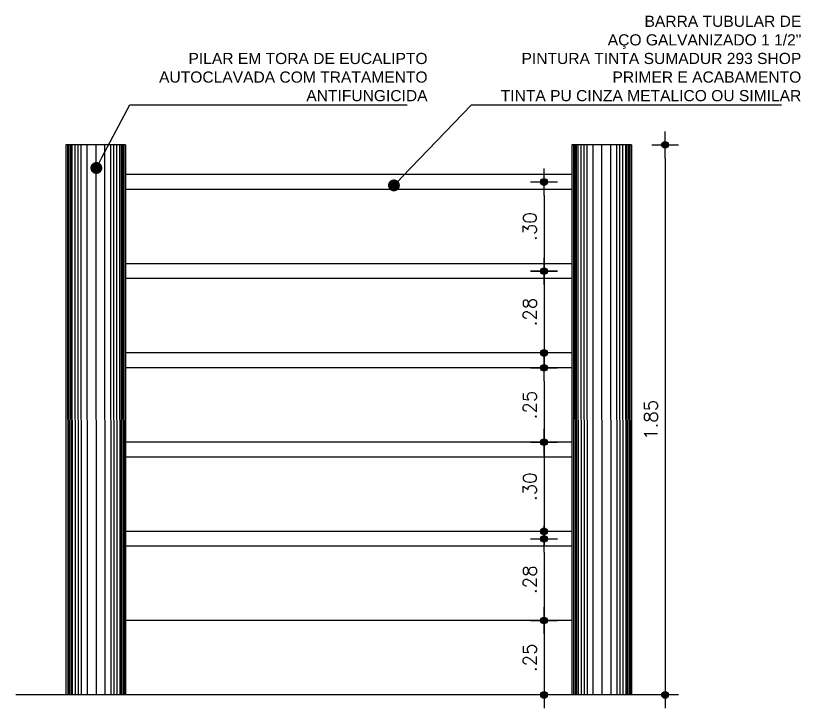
# Model space of a CAD drawing. Header units: millimetres. Extents: x 490 to 675, y -160 to -87.
# Drawn here: x 571.928 to 574.568, y -151.294 to -148.965 of the extents above; entities that cross this region are included whole.
import ezdxf
from ezdxf import colors
from ezdxf.entities.mleader import LeaderData, LeaderLine
from ezdxf.math import Vec2, Vec3

# ---------------------------------------------------------------- set-up
doc = ezdxf.new("R2010")
doc.units = ezdxf.units.MM
doc.header["$LTSCALE"] = 2.5
for name, color, linetype in [('AN_INDICAÇAO', 2, 'Continuous'), ('ARQ_ESTRUTURA', 6, 'Continuous'), ('ARQ_HAT', 8, 'Continuous'), ('ARQ_VISTA01', 7, 'Continuous'), ('ARQ_VISTA02', 2, 'Continuous'), ('COTAS', 1, 'Continuous')]:
    doc.layers.add(name, color=color, linetype=linetype)
doc.styles.add('ARIAL 1-025', font='arial.ttf', dxfattribs={"height": 0.05})
doc.styles.add('COTA25', font='romans.shx')
doc.dimstyles.new('COTA25$0', dxfattribs={"dimtxt": 0.045, "dimasz": 0.045, "dimexe": 0.05, "dimexo": 0.95, "dimgap": 0.025, "dimtad": 1, "dimzin": 4, "dimdsep": 46, "dimtxsty": 'COTA25', "dimblk": 'bola', "dimcen": -0.1, "dimdle": 0.05, "dimse1": 1, "dimse2": 1, "dimclrd": 256, "dimclre": 3, "dimclrt": 2, "dimadec": 0, "dimazin": 0, "dimtfac": 1, "dimtix": 1, "dimtmove": 2, "dimatfit": 3, "dimldrblk": 'USERTICK', "dimfxl": 1, "dimtvp": 2.5, "dimtolj": 1, "dimtzin": 4, "dimarcsym": 0})

# ---------------------------------------------------------------- blocks, each defined once
blk = doc.blocks.new('_Dot')
at = {"color": 0, "linetype": 'ByBlock', "lineweight": -2}
blk.add_line((-0.5, 0), (-1, 0), dxfattribs=at)
at = {"color": 0, "linetype": 'ByBlock', "const_width": 0.5}
blk.add_lwpolyline([(-0.25, 0, 1), (0.25, 0, 1)], format="xyb", close=True, dxfattribs=at)
blk = doc.blocks.new('bola')
blk.add_hatch(color=0).paths.add_polyline_path([(-0.25, 0, 1), (0.25, 0, 1)])
at = {"color": 0}
for p, q in [((0, 1), (0, 0.25)), ((-1, 0), (-0.25, 0)), ((0.25, 0), (1, 0)), ((0, -0.25), (0, -1))]:
    blk.add_line(p, q, dxfattribs=at)
blk.add_circle((0, 0), 0.25, dxfattribs=at)
blk = doc.blocks.new('*D456')
at = {"layer": 'COTAS', "lineweight": -2}
blk.add_line((574.1098, -149.4444), (574.1098, -151.2044), dxfattribs=at)
at = {"layer": 'DEFPOINTS', "color": 0}
for p in [(573.9966, -149.3994), (573.9966, -151.2494), (574.1098, -151.2494)]:
    blk.add_point(p, dxfattribs=at)
at = {"layer": 'COTAS', "lineweight": -2, "xscale": 0.045, "yscale": 0.045, "zscale": 0.045}
for p, rotation in [((574.1098, -149.3994), 90), ((574.1098, -151.2494), 270)]:
    blk.add_blockref('bola', p, dxfattribs=dict(at, rotation=rotation))
at = {"layer": 'COTAS', "color": 2, "insert": (574.0623, -150.3244), "char_height": 0.045, "attachment_point": 5, "rotation": 90, "style": 'COTA25'}
blk.add_mtext('\\A1;1.85', dxfattribs=at)
blk = doc.blocks.new('USERTICK')
at = {"color": 0}
for p, q in [((0, 1), (0, -1)), ((-1, 0), (1, 0))]:
    blk.add_line(p, q, dxfattribs=at)
blk.add_circle((0, 0), 0.25, dxfattribs=at)
blk = doc.blocks.new('*D392')
at = {"layer": 'COTAS', "lineweight": -2}
blk.add_line((573.703, -149.5694), (573.703, -149.7794), dxfattribs=at)
at = {"layer": 'DEFPOINTS', "color": 0}
for p in [(573.7966, -149.5244), (573.703, -149.8244), (573.7966, -149.8244)]:
    blk.add_point(p, dxfattribs=at)
at = {"layer": 'COTAS', "lineweight": -2, "xscale": 0.045, "yscale": 0.045, "zscale": 0.045}
for p, rotation in [((573.703, -149.5244), 90), ((573.703, -149.8244), 270)]:
    blk.add_blockref('bola', p, dxfattribs=dict(at, rotation=rotation))
at = {"layer": 'COTAS', "color": 2, "insert": (573.6555, -149.6744), "char_height": 0.045, "attachment_point": 5, "rotation": 90, "style": 'COTA25'}
blk.add_mtext('\\A1;.30', dxfattribs=at)
blk = doc.blocks.new('*D457')
at = {"layer": 'COTAS', "lineweight": -2}
blk.add_line((573.703, -149.8694), (573.703, -150.0544), dxfattribs=at)
at = {"layer": 'DEFPOINTS', "color": 0}
for p in [(573.7966, -149.8244), (573.703, -150.0994), (573.7966, -150.0994)]:
    blk.add_point(p, dxfattribs=at)
at = {"layer": 'COTAS', "lineweight": -2, "xscale": 0.045, "yscale": 0.045, "zscale": 0.045}
for p, rotation in [((573.703, -149.8244), 90), ((573.703, -150.0994), 270)]:
    blk.add_blockref('bola', p, dxfattribs=dict(at, rotation=rotation))
at = {"layer": 'COTAS', "color": 2, "insert": (573.6555, -149.9619), "char_height": 0.045, "attachment_point": 5, "rotation": 90, "style": 'COTA25'}
blk.add_mtext('\\A1;.28', dxfattribs=at)
blk = doc.blocks.new('*D458')
at = {"layer": 'COTAS', "lineweight": -2}
blk.add_line((573.703, -150.1944), (573.703, -150.3544), dxfattribs=at)
at = {"layer": 'DEFPOINTS', "color": 0}
for p in [(573.7966, -150.1494), (573.703, -150.3994), (573.7966, -150.3994)]:
    blk.add_point(p, dxfattribs=at)
at = {"layer": 'COTAS', "lineweight": -2, "xscale": 0.045, "yscale": 0.045, "zscale": 0.045}
for p, rotation in [((573.703, -150.1494), 90), ((573.703, -150.3994), 270)]:
    blk.add_blockref('bola', p, dxfattribs=dict(at, rotation=rotation))
at = {"layer": 'COTAS', "color": 2, "insert": (573.6555, -150.2744), "char_height": 0.045, "attachment_point": 5, "rotation": 90, "style": 'COTA25'}
blk.add_mtext('\\A1;.25', dxfattribs=at)
blk = doc.blocks.new('*D459')
at = {"layer": 'COTAS', "lineweight": -2}
blk.add_line((573.703, -150.4444), (573.703, -150.6544), dxfattribs=at)
at = {"layer": 'DEFPOINTS', "color": 0}
for p in [(573.7966, -150.3994), (573.703, -150.6994), (573.7966, -150.6994)]:
    blk.add_point(p, dxfattribs=at)
at = {"layer": 'COTAS', "lineweight": -2, "xscale": 0.045, "yscale": 0.045, "zscale": 0.045}
for p, rotation in [((573.703, -150.3994), 90), ((573.703, -150.6994), 270)]:
    blk.add_blockref('bola', p, dxfattribs=dict(at, rotation=rotation))
at = {"layer": 'COTAS', "color": 2, "insert": (573.6555, -150.5494), "char_height": 0.045, "attachment_point": 5, "rotation": 90, "style": 'COTA25'}
blk.add_mtext('\\A1;.30', dxfattribs=at)
blk = doc.blocks.new('*D460')
at = {"layer": 'COTAS', "lineweight": -2}
blk.add_line((573.703, -150.7694), (573.703, -150.9544), dxfattribs=at)
at = {"layer": 'DEFPOINTS', "color": 0}
for p in [(573.7966, -150.7244), (573.703, -150.9994), (573.7966, -150.9994)]:
    blk.add_point(p, dxfattribs=at)
at = {"layer": 'COTAS', "lineweight": -2, "xscale": 0.045, "yscale": 0.045, "zscale": 0.045}
for p, rotation in [((573.703, -150.7244), 90), ((573.703, -150.9994), 270)]:
    blk.add_blockref('bola', p, dxfattribs=dict(at, rotation=rotation))
at = {"layer": 'COTAS', "color": 2, "insert": (573.6555, -150.8619), "char_height": 0.045, "attachment_point": 5, "rotation": 90, "style": 'COTA25'}
blk.add_mtext('\\A1;.28', dxfattribs=at)
blk = doc.blocks.new('*D461')
at = {"layer": 'COTAS', "lineweight": -2}
blk.add_line((573.703, -151.0444), (573.703, -151.2044), dxfattribs=at)
at = {"layer": 'DEFPOINTS', "color": 0}
for p in [(573.7966, -150.9994), (573.703, -151.2494), (573.7966, -151.2494)]:
    blk.add_point(p, dxfattribs=at)
at = {"layer": 'COTAS', "lineweight": -2, "xscale": 0.045, "yscale": 0.045, "zscale": 0.045}
for p, rotation in [((573.703, -150.9994), 90), ((573.703, -151.2494), 270)]:
    blk.add_blockref('bola', p, dxfattribs=dict(at, rotation=rotation))
at = {"layer": 'COTAS', "color": 2, "insert": (573.6555, -151.1244), "char_height": 0.045, "attachment_point": 5, "rotation": 90, "style": 'COTA25'}
blk.add_mtext('\\A1;.25', dxfattribs=at)

msp = doc.modelspace()

# ---------------------------------------------------------------- linework, layer by layer
at = {"layer": 'ARQ_ESTRUTURA'}
msp.add_line((574.0861, -151.2494), (571.9278, -151.2494), dxfattribs=at)
at = {"layer": 'ARQ_HAT'}
for p, q in [((572.1016, -149.3994), (572.1026, -151.2494)), ((572.1066, -149.3994), (572.1076, -151.2494)), ((572.1116, -149.3994), (572.1126, -151.2494)), ((572.1166, -149.3994), (572.1176, -151.2494)), ((572.1266, -149.3994), (572.1276, -151.2494)), ((572.1366, -149.3994), (572.1376, -151.2494)), ((572.1466, -149.3994), (572.1476, -151.2494)), ((572.1666, -149.3994), (572.1676, -151.2494)), ((572.1966, -149.3994), (572.1976, -151.2494)), ((572.2266, -149.3994), (572.2276, -151.2494)), ((572.2466, -149.3994), (572.2476, -151.2494)), ((572.2566, -149.3994), (572.2576, -151.2494)), ((572.2666, -149.3993), (572.2676, -151.2494)), ((572.2766, -149.3993), (572.2776, -151.2494)), ((572.2816, -149.3993), (572.2826, -151.2494)), ((572.2866, -149.3993), (572.2876, -151.2494)), ((572.2916, -149.3993), (572.2926, -151.2494)), ((573.8016, -149.3994), (573.8026, -151.2494)), ((573.8066, -149.3994), (573.8076, -151.2494)), ((573.8116, -149.3994), (573.8126, -151.2494)), ((573.8166, -149.3994), (573.8176, -151.2494)), ((573.8266, -149.3994), (573.8276, -151.2494)), ((573.8366, -149.3994), (573.8376, -151.2494)), ((573.8466, -149.3994), (573.8476, -151.2494)), ((573.8666, -149.3994), (573.8676, -151.2494)), ((573.8966, -149.3994), (573.8976, -151.2494)), ((573.9266, -149.3994), (573.9276, -151.2494)), ((573.9466, -149.3994), (573.9476, -151.2494)), ((573.9566, -149.3993), (573.9576, -151.2494)), ((573.9666, -149.3993), (573.9676, -151.2494)), ((573.9766, -149.3993), (573.9776, -151.2494)), ((573.9816, -149.3993), (573.9826, -151.2494)), ((573.9866, -149.3993), (573.9876, -151.2494)), ((573.9916, -149.3993), (573.9926, -151.2494))]:
    msp.add_line(p, q, dxfattribs=at)
at = {"layer": 'ARQ_VISTA01'}
for p, q in [((573.7966, -149.4994), (572.2966, -149.4994)), ((573.7966, -149.5494), (572.2966, -149.5494)), ((573.7966, -149.7994), (572.2966, -149.7994)), ((573.7966, -149.8494), (572.2966, -149.8494)), ((573.7966, -150.0994), (572.2966, -150.0994)), ((573.7966, -150.1494), (572.2966, -150.1494)), ((573.7966, -150.3994), (572.2966, -150.3994)), ((573.7966, -150.4494), (572.2966, -150.4494)), ((573.7966, -150.6994), (572.2966, -150.6994)), ((573.7966, -150.7494), (572.2966, -150.7494))]:
    msp.add_line(p, q, dxfattribs=at)
at = {"layer": 'ARQ_VISTA02'}
for p, q in [((572.2966, -149.3994), (572.0966, -149.3994)), ((572.0966, -149.3994), (572.0966, -151.2494)), ((572.2966, -149.3994), (572.2966, -151.2494)), ((573.9966, -149.3994), (573.7966, -149.3994)), ((573.7966, -149.3994), (573.7966, -151.2494)), ((573.9966, -149.3994), (573.9966, -151.2494)), ((573.7966, -149.5994), (573.7966, -151.2494)), ((572.2966, -150.9994), (572.2966, -151.2494)), ((573.7966, -150.9994), (572.2966, -150.9994)), ((573.7966, -150.9994), (573.7966, -151.2494))]:
    msp.add_line(p, q, dxfattribs=at)

# ---------------------------------------------------------------- dimensions: what is measured, and where the dimension line sits
at = {"layer": 'COTAS'}
for base, p1, p2, picture, middle in [((574.1098, -151.2494), (573.9966, -149.3994), (573.9966, -151.2494), '*D456', (574.0623, -150.3244)), ((573.703, -149.8244), (573.7966, -149.5244), (573.7966, -149.8244), '*D392', (573.6555, -149.6744)), ((573.7029702092, -150.0993798205), (573.7966163682, -149.8243798205), (573.7966169861, -150.0993798205), '*D457', (573.6554702092, -149.9618798205)), ((573.703, -150.3994), (573.7966, -150.1494), (573.7966, -150.3994), '*D458', (573.6555, -150.2744)), ((573.703, -150.6994), (573.7966, -150.3994), (573.7966, -150.6994), '*D459', (573.6555, -150.5494)), ((573.7029702092, -150.9993798205), (573.7966183906, -150.7243798205), (573.7966190086, -150.9993798205), '*D460', (573.6554702092, -150.8618798205)), ((573.703, -151.2494), (573.7966, -150.9994), (573.7966, -151.2494), '*D461', (573.6555, -151.1244))]:
    dim = msp.add_linear_dim(base=base, p1=p1, p2=p2, angle=90, dimstyle='COTA25$0', override={"dimclrt": 2}, dxfattribs=at)
    dim.commit()
    dim.dimension.update_dxf_attribs({"geometry": picture, "text_midpoint": middle})

# ---------------------------------------------------------------- leaders
at = {"layer": 'AN_INDICAÇAO'}
ml = msp.add_multileader_mtext('Standard', dxfattribs=at)
ml.set_content('BARRA TUBULAR DE\\PAÇO GALVANIZADO 1 1/2"\\PPINTURA TINTA SUMADUR 293 SHOP\\PPRIMER E ACABAMENTO \\PTINTA PU CINZA METALICO OU SIMILAR', color=256, style='ARIAL 1-025')
ml.set_leader_properties(color=256, linetype='ByLayer', lineweight=-1)
ml.set_arrow_properties(name='DOT')
ml.build(insert=Vec2(0, 0))
ml.multileader.update_dxf_attribs({"text_left_attachment_type": 5, "text_right_attachment_type": 5, "dogleg_length": 0.1, "arrow_head_size": 0.04})
ctx = ml.context
ctx.base_point, ctx.char_height, ctx.arrow_head_size, ctx.landing_gap_size, ctx.plane_origin = Vec3(573.5594, -149.2653), 0.0375, 0.04, 0, Vec3(573.2464, -149.2963)
ctx.left_attachment, ctx.right_attachment, ctx.text_align_type = 5, 5, 2
notes = []
notes.append((ctx, [(0, (1, 1, 0), (573.4594, -149.2653), (1, 0), 0.1, [(0, [(573.1987, -149.536)], 0, [])])]))
ctx.mtext.insert, ctx.mtext.alignment, ctx.mtext.line_spacing_style, ctx.mtext.flow_direction = Vec3(574.5675, -148.9653), 3, 2, 5
ml = msp.add_multileader_mtext('Standard', dxfattribs=at)
ml.set_content('PILAR EM TORA DE EUCALIPTO\\P\\pq*;AUTOCLAVADA COM TRATAMENTO\\PANTIFUNGICIDA', color=256, style='ARIAL 1-025')
ml.set_leader_properties(color=256, linetype='ByLayer', lineweight=-1)
ml.set_arrow_properties(name='DOT')
ml.build(insert=Vec2(0, 0))
ml.multileader.update_dxf_attribs({"text_left_attachment_type": 5, "text_right_attachment_type": 5, "dogleg_length": 0.1, "arrow_head_size": 0.04})
ctx = ml.context
ctx.base_point, ctx.char_height, ctx.arrow_head_size, ctx.landing_gap_size, ctx.plane_origin = Vec3(572.4117, -149.2654), 0.0375, 0.04, 0, Vec3(572.1987, -149.4774)
ctx.left_attachment, ctx.right_attachment, ctx.text_align_type = 5, 5, 2
notes.append((ctx, [(0, (1, 1, 0), (572.3117, -149.2654), (1, 0), 0.1, [(0, [(572.1987, -149.4774)], 0, [])])]))
ctx.mtext.insert, ctx.mtext.alignment, ctx.mtext.line_spacing_style, ctx.mtext.flow_direction = Vec3(573.3117, -149.0904), 3, 2, 5
for ctx, leaders in notes:
    for number, flags, end, landing, length, lines in leaders:
        leader = LeaderData()
        leader.index, (leader.has_last_leader_line, leader.has_dogleg_vector, leader.attachment_direction) = number, flags
        leader.last_leader_point, leader.dogleg_vector, leader.dogleg_length = Vec3(end), Vec3(landing), length
        for number, points, colour, breaks in lines:
            line = LeaderLine()
            line.index, line.vertices, line.color, line.breaks = number, Vec3.list(points), colors.encode_raw_color(colour), breaks
            leader.lines.append(line)
        ctx.leaders.append(leader)

doc.saveas('drawing.dxf')
